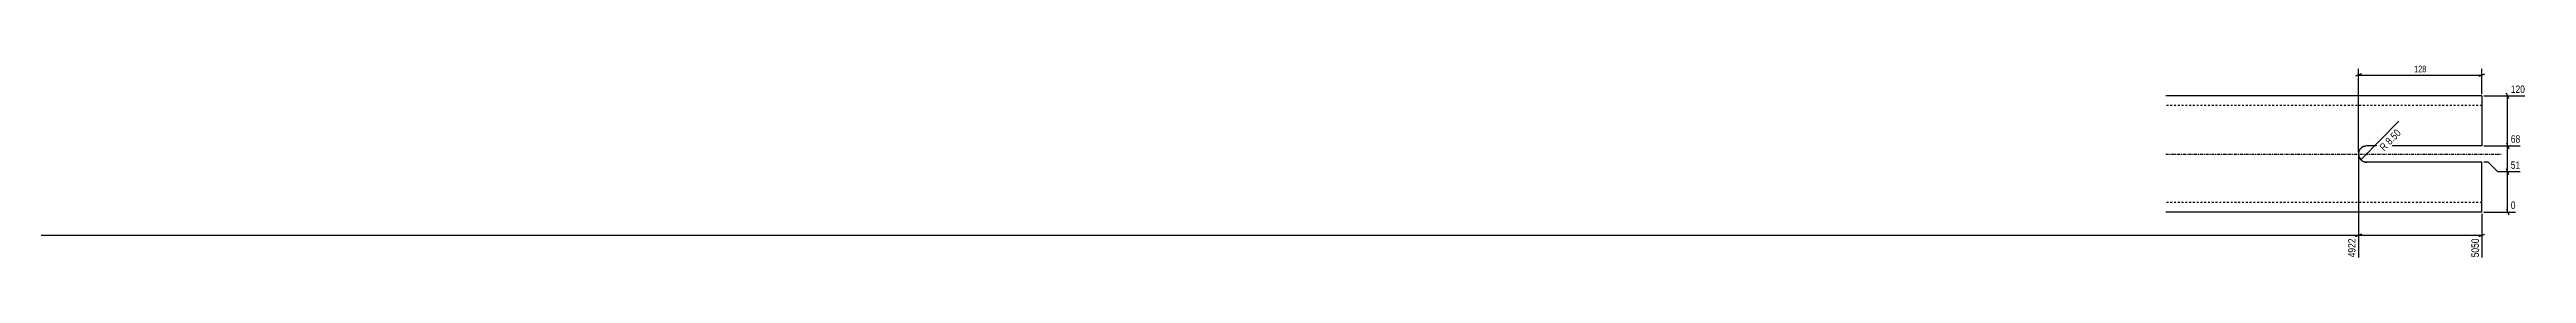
# Model space of a CAD drawing. Header units: millimetres. Extents: x 4 to 16122, y 4 to 206.
# Drawn here: x 2574 to 5144, y 4 to 206 of the extents above; entities that cross this region are included whole.
import ezdxf

# ---------------------------------------------------------------- set-up
doc = ezdxf.new("R2010")
doc.units = ezdxf.units.MM
doc.linetypes.add('DXK_LINE_DOT2', pattern=[3.9198, 1.9599, -1.9599])
doc.linetypes.add('DXK_LINE_DOT3', pattern=[5.9187, 2.979, -0.9799, 0.9799, -0.9799])
doc.layers.add('MÅLSÆTNING', color=7, linetype='Continuous')
doc.layers.add('STÅL', color=7, linetype='Continuous')
doc.styles.add('Arial Narrow', font='ARIALN.TTF', dxfattribs={"height": 0.2})

msp = doc.modelspace()

# ---------------------------------------------------------------- hatches: boundary and pattern name
at = {"layer": 'MÅLSÆTNING', "linetype": 'Continuous'}
msp.add_hatch(color=7, dxfattribs=at).paths.add_polyline_path([(4980.3, 113.3), (4972.6, 106.8), (4978.9, 114.7)])

# ---------------------------------------------------------------- linework, layer by layer
at = {"layer": 'MÅLSÆTNING', "color": 7, "linetype": 'Continuous'}
for p, q in [((4973.1, 195.8), (4967.1, 193.4)), ((4970.1, 114.9), (4970.1, 201)), ((4970.1, 194.6), (5098.1, 194.6)), ((5095.1, 193.4), (5101.1, 195.8)), ((5098.1, 174.9), (5098.1, 201)), ((5100.1, 172.9), (5142.7, 172.9)), ((5125.9, 169.9), (5123.5, 175.9)), ((5124.7, 121.4), (5124.7, 172.9)), ((4972.6, 106.8), (5011.8, 146.9)), ((4970.1, 110.9), (4970.1, 6)), ((4970.1, 110.9), (4970.1, 6)), ((5100.1, 121.4), (5137.9, 121.4)), ((5100.1, 121.4), (5137.9, 121.4)), ((5104.7, 104.4), (5100.1, 104.4)), ((5104.7, 104.4), (5100.1, 104.4)), ((5114.7, 94.4), (5104.7, 104.4)), ((5114.7, 94.4), (5104.7, 104.4)), ((5123.5, 124.4), (5125.9, 118.4)), ((5123.5, 124.4), (5125.9, 118.4)), ((5124.7, 94.4), (5124.7, 121.4)), ((5137.9, 94.4), (5114.7, 94.4)), ((5137.9, 94.4), (5114.7, 94.4)), ((5125.9, 91.4), (5123.5, 97.4)), ((5125.9, 91.4), (5123.5, 97.4)), ((5124.7, 52.9), (5124.7, 94.4)), ((5100.1, 52.9), (5133, 52.9)), ((5123.5, 55.9), (5125.9, 49.9)), ((176, 28.9), (4970.1, 28.9)), ((4973.1, 30.1), (4967.1, 27.7)), ((4967.1, 27.7), (4973.1, 30.1)), ((4970.1, 28.9), (5098.1, 28.9)), ((5095.1, 27.7), (5101.1, 30.1)), ((5098.1, 50.9), (5098.1, 6))]:
    msp.add_line(p, q, dxfattribs=at)
msp.add_arc((4978.6, 112.9), 8.5, 181.2314, 270, dxfattribs=at)
at = {"layer": 'STÅL', "color": 2, "linetype": 'Continuous'}
for p, q in [((5098.1, 172.9), (4770.1, 172.9)), ((5098.1, 172.9), (5098.1, 152.9)), ((5098.1, 152.9), (5098.1, 121.4)), ((4978.6, 121.4), (4975.3, 120.8)), ((4975.3, 105), (4978.6, 104.4)), ((5098.1, 121.4), (4978.6, 121.4)), ((5098.1, 104.4), (4978.6, 104.4)), ((5098.1, 52.9), (5098.1, 104.4)), ((5098.1, 52.9), (4770.1, 52.9))]:
    msp.add_line(p, q, dxfattribs=at)
at = {"layer": 'STÅL', "color": 7, "linetype": 'DXK_LINE_DOT2'}
for p, q in [((5098.1, 162.9), (4770.1, 162.9)), ((4975.3, 120.8), (4978.6, 121.4)), ((4978.6, 104.4), (4975.3, 105)), ((5098.1, 62.9), (4770.1, 62.9))]:
    msp.add_line(p, q, dxfattribs=at)
at = {"layer": 'STÅL', "color": 7, "linetype": 'DXK_LINE_DOT3'}
msp.add_line((4770.1, 112.9), (5118.1, 112.9), dxfattribs=at)
at = {"layer": 'STÅL', "color": 2, "linetype": 'Continuous'}
msp.add_arc((4978.6, 112.9), 8.5, 112.5, 247.5, dxfattribs=at)
at = {"layer": 'STÅL', "color": 7, "linetype": 'DXK_LINE_DOT2'}
msp.add_arc((4978.6, 112.9), 8.5, 112.5, 247.5, dxfattribs=at)

# ---------------------------------------------------------------- next in the draw order: wipeouts: each hides what was drawn before it
at = {"color": 0}
for points in [[(5041.9, 196.1), (5041.9, 205.9), (5026.3, 205.9), (5026.3, 196.1)], [(5017, 134), (5009, 141.8), (4988.7, 121.1), (4996.7, 113.2)]]:
    msp.add_wipeout(points, dxfattribs=at).dxf.layer = 'MÅLSÆTNING'
at = {"color": 0, "linetype": 'Continuous'}
for points in [[(5144.3, 174.5), (5144.3, 185.7), (5126.5, 185.7), (5126.5, 174.5)], [(5139.5, 123), (5139.5, 134.2), (5126.5, 134.2), (5126.5, 123)], [(5139.5, 96), (5139.5, 107.2), (5126.5, 107.2), (5126.5, 96)], [(5134.6, 54.5), (5134.6, 65.7), (5126.5, 65.7), (5126.5, 54.5)], [(4968.5, 27.1), (4957.3, 27.1), (4957.3, 4.4), (4968.5, 4.4)], [(5096.5, 27.1), (5085.3, 27.1), (5085.3, 4.4), (5096.5, 4.4)]]:
    msp.add_wipeout(points, dxfattribs=at).dxf.layer = 'MÅLSÆTNING'

# ---------------------------------------------------------------- next in the draw order: texts
at = {"layer": 'MÅLSÆTNING', "color": 3, "style": 'Arial Narrow'}
msp.add_text('128', height=6.68, dxfattribs=at).set_placement((5027.7, 197.5))
at = {"layer": 'MÅLSÆTNING', "color": 3, "linetype": 'Continuous', "style": 'Arial Narrow'}
for s, p in [('120', (5128.1, 176.1)), ('68', (5128.1, 124.6)), ('51', (5128.1, 97.6)), ('0', (5128.1, 56.1))]:
    msp.add_text(s, height=7.64, dxfattribs=at).set_placement(p)
at = {"layer": 'MÅLSÆTNING', "color": 3, "style": 'Arial Narrow'}
msp.add_text('R 8.50', height=7.64, rotation=45.6132, dxfattribs=at).set_placement((4996.6, 115.5))
at = {"layer": 'MÅLSÆTNING', "color": 3, "linetype": 'Continuous', "style": 'Arial Narrow'}
for s, p in [('4922', (4966.9, 6)), ('5050', (5094.9, 6))]:
    msp.add_text(s, height=7.64, rotation=90.0002, dxfattribs=at).set_placement(p)

doc.saveas('drawing.dxf')
